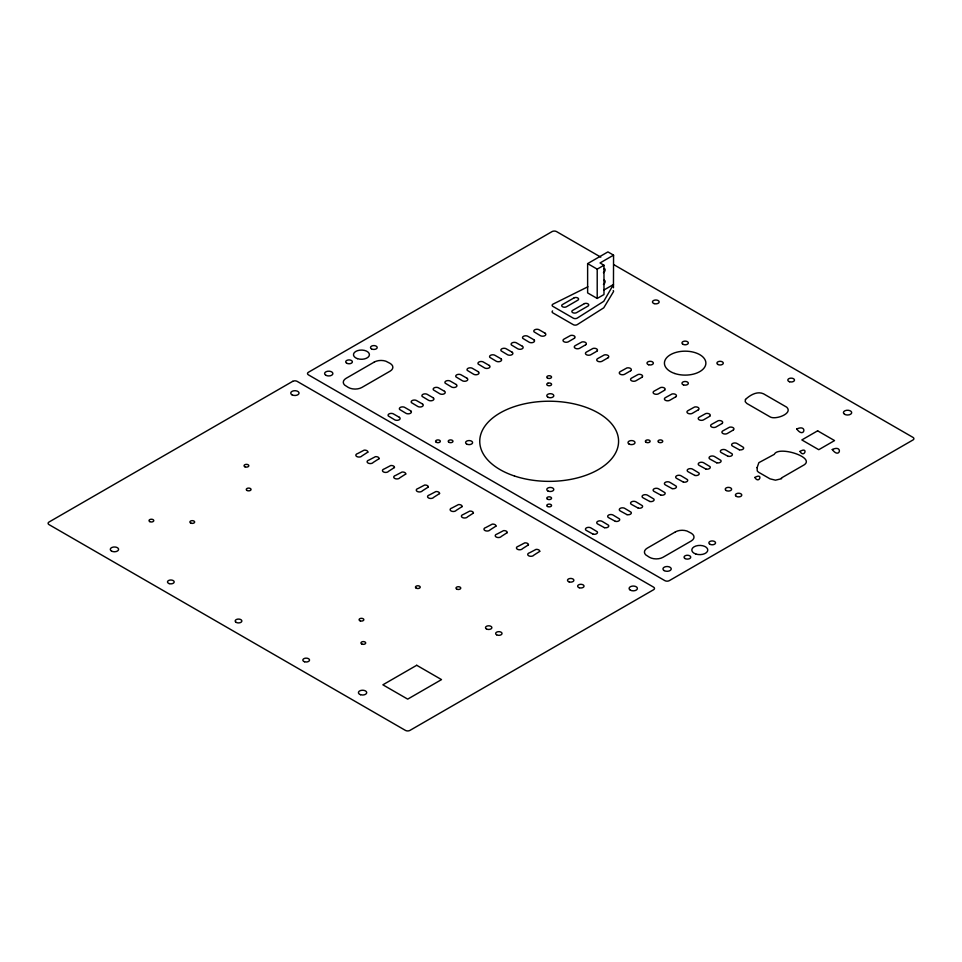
<?xml version="1.0" encoding="UTF-8"?>
<svg xmlns="http://www.w3.org/2000/svg" width="962" height="962" viewBox="0 0 962 962"><rect width="100%" height="100%" fill="white"/><g stroke="black" fill="none" stroke-linecap="round" stroke-linejoin="round"><path stroke-width="1.44" d="M613.564 255.146L600.035 262.963L603.98 265.247L603.98 294.54L597.21 298.448L587.626 292.917L587.626 263.612L607.924 251.9L613.564 255.146L613.455 287.77M587.626 263.612L597.21 269.144L603.98 265.247M603.691 290.151L613.455 284.524L603.763 301.31L577.188 318.145A2.79 1.611 0 0 1 573.051 318.025L552.753 306.301A2.79 1.611 0 0 1 553.403 303.932L587.878 286.784M600.793 257.143L556.565 231.601A3.187 1.84 0 0 0 552.056 231.601L308.441 372.258A3.187 1.84 0 0 0 308.441 374.867L664.838 580.627A3.187 1.84 0 0 0 669.348 580.627L912.962 439.983A3.187 1.84 0 0 0 912.962 437.373L613.792 264.646M597.21 269.144L597.21 298.448M552.573 310.918A2.79 1.611 0 0 0 552.753 312.818L573.051 324.531A2.79 1.611 0 0 0 577.2 324.663L603.763 307.816L613.359 291.871A2.79 1.611 0 0 0 613.239 290.56M603.763 280.387A2.393 1.383 -60 0 1 605.098 281.734A2.393 1.383 -60 0 1 603.414 284.451M603.763 268.663A2.393 1.383 -60 0 1 605.098 270.009A2.393 1.383 -60 0 1 603.414 272.727M757.106 467.652L757.262 470.959L758.453 472.162L770.045 478.848L775.468 480.17L781.553 478.715L781.409 477.982L802.837 465.608C818.181 458.008 778.378 445.19 774.302 454.341L758.862 462.662L757.106 467.652M754.857 477.465C759.102 484.788 763.672 472.258 754.857 477.465M796.728 429.004C804.328 439.333 807.948 423.761 796.728 429.004M799.963 451.418C804.22 458.742 808.789 446.212 799.963 451.418M832.262 449.519C839.862 459.848 843.47 444.264 832.262 449.519M745.466 399.47L745.189 401.647L746.825 403.451L770.033 416.847C775.119 420.19 793.422 413.648 786.736 407.203L763.527 393.807C757.178 390.837 749.987 395.129 745.466 399.47M367.821 452.164L361.989 455.892A3.187 1.84 0 0 1 356.818 456.553A3.187 1.84 0 0 1 357.72 453.535L364.165 450.144A3.187 1.84 0 0 1 367.821 452.164M379.1 458.682L373.268 462.397A3.187 1.84 0 0 1 368.097 463.071A3.187 1.84 0 0 1 368.999 460.052L375.445 456.661A3.187 1.84 0 0 1 379.1 458.682M394.444 467.532L388.612 471.26A3.187 1.84 0 0 1 383.429 471.921A3.187 1.84 0 0 1 384.343 468.903L390.776 465.512A3.187 1.84 0 0 1 394.444 467.532M405.723 474.05L399.891 477.765A3.187 1.84 0 0 1 394.709 478.439A3.187 1.84 0 0 1 395.622 475.42L402.056 472.029A3.187 1.84 0 0 1 405.723 474.05M428.282 487.073L422.438 490.788A3.187 1.84 0 0 1 417.267 491.462A3.187 1.84 0 0 1 418.181 488.443L424.615 485.052A3.187 1.84 0 0 1 428.282 487.073M439.562 493.578L433.718 497.306A3.187 1.84 0 0 1 428.547 497.967A3.187 1.84 0 0 1 429.449 494.949L435.894 491.558A3.187 1.84 0 0 1 439.562 493.578M462.109 506.601L456.277 510.329A3.187 1.84 0 0 1 451.106 510.99A3.187 1.84 0 0 1 452.008 507.972L458.453 504.581A3.187 1.84 0 0 1 462.109 506.601M473.388 513.119L467.556 516.834A3.187 1.84 0 0 1 462.385 517.508A3.187 1.84 0 0 1 463.287 514.49L469.733 511.099A3.187 1.84 0 0 1 473.388 513.119M495.947 526.142L490.115 529.858A3.187 1.84 0 0 1 484.944 530.531A3.187 1.84 0 0 1 485.846 527.513L492.279 524.122A3.187 1.84 0 0 1 495.947 526.142M507.227 532.647L501.394 536.375A3.187 1.84 0 0 1 496.212 537.036A3.187 1.84 0 0 1 497.126 534.018L503.559 530.627A3.187 1.84 0 0 1 507.227 532.647M528.427 544.889L522.594 548.617A3.187 1.84 0 0 1 517.424 549.278A3.187 1.84 0 0 1 518.326 546.26L524.771 542.869A3.187 1.84 0 0 1 528.427 544.889M539.706 551.406L533.874 555.122A3.187 1.84 0 0 1 528.703 555.795A3.187 1.84 0 0 1 529.605 552.777L536.05 549.386A3.187 1.84 0 0 1 539.706 551.406M574.422 338.251L568.205 341.859A3.187 1.84 0 0 1 563.72 341.582A3.187 1.84 0 0 1 564.201 338.997L570.55 335.485A3.187 1.84 0 0 1 574.326 336.015A3.187 1.84 0 0 1 574.422 338.251M585.69 344.769L579.485 348.376A3.187 1.84 0 0 1 574.999 348.1A3.187 1.84 0 0 1 575.48 345.502L581.83 342.003A3.187 1.84 0 0 1 585.605 342.52A3.187 1.84 0 0 1 585.69 344.769M596.861 351.214L590.644 354.822A3.187 1.84 0 0 1 586.159 354.545A3.187 1.84 0 0 1 586.64 351.948L592.989 348.448A3.187 1.84 0 0 1 596.765 348.978A3.187 1.84 0 0 1 596.861 351.214M608.14 357.72L601.923 361.327A3.187 1.84 0 0 1 597.438 361.051A3.187 1.84 0 0 1 597.919 358.465L604.268 354.954A3.187 1.84 0 0 1 608.044 355.483A3.187 1.84 0 0 1 608.14 357.72M630.699 370.743L624.482 374.35A3.187 1.84 0 0 1 619.997 374.074A3.187 1.84 0 0 1 620.478 371.488L626.827 367.977A3.187 1.84 0 0 1 630.603 368.506A3.187 1.84 0 0 1 630.699 370.743M641.979 377.26L635.762 380.868A3.187 1.84 0 0 1 631.276 380.591A3.187 1.84 0 0 1 631.757 377.994L638.107 374.495A3.187 1.84 0 0 1 641.882 375.024A3.187 1.84 0 0 1 641.979 377.26M664.538 390.283L658.321 393.891A3.187 1.84 0 0 1 653.835 393.614A3.187 1.84 0 0 1 654.316 391.017L660.666 387.518A3.187 1.84 0 0 1 664.441 388.047A3.187 1.84 0 0 1 664.538 390.283M675.805 396.789L669.6 400.396A3.187 1.84 0 0 1 665.115 400.12A3.187 1.84 0 0 1 665.596 397.534L671.945 394.023A3.187 1.84 0 0 1 675.721 394.552A3.187 1.84 0 0 1 675.805 396.789M698.364 409.812L692.159 413.419A3.187 1.84 0 0 1 687.674 413.143A3.187 1.84 0 0 1 688.143 410.558L694.504 407.046A3.187 1.84 0 0 1 698.268 407.575A3.187 1.84 0 0 1 698.364 409.812M709.643 416.33L703.426 419.937A3.187 1.84 0 0 1 698.941 419.66A3.187 1.84 0 0 1 699.422 417.063L705.771 413.564A3.187 1.84 0 0 1 709.547 414.093A3.187 1.84 0 0 1 709.643 416.33M722.053 423.496L715.836 427.092A3.187 1.84 0 0 1 711.351 426.815A3.187 1.84 0 0 1 711.832 424.23L718.181 420.719A3.187 1.84 0 0 1 721.957 421.248A3.187 1.84 0 0 1 722.053 423.496M733.333 430.002L727.116 433.609A3.187 1.84 0 0 1 722.63 433.333A3.187 1.84 0 0 1 723.111 430.735L729.461 427.236A3.187 1.84 0 0 1 733.236 427.765A3.187 1.84 0 0 1 733.333 430.002M292.652 381.373L49.038 522.017A3.187 1.84 0 0 0 49.038 524.627L405.435 730.398A3.187 1.84 0 0 0 409.944 730.398L653.559 589.742A3.187 1.84 0 0 0 653.559 587.133L297.162 381.373A3.187 1.84 0 0 0 292.652 381.373M374.278 362.061L346.079 378.343A9.572 5.519 0 0 0 344.564 385.016L348.34 387.458A9.572 5.519 0 0 0 361.868 387.458L390.067 371.176A9.572 5.519 0 0 0 390.067 363.371L385.834 361.183A9.572 5.519 0 0 0 374.278 362.061M574.266 297.751L562.169 304.738A2.79 1.611 0 0 0 562.746 306.866A2.79 1.611 0 0 0 566.474 306.758L577.753 300.24A2.79 1.611 0 0 0 577.958 298.088A2.79 1.611 0 0 0 574.266 297.751M584.415 303.607L572.318 310.594A2.79 1.611 0 0 0 572.895 312.722A2.79 1.611 0 0 0 576.635 312.614L587.914 306.108A2.79 1.611 0 0 0 588.107 303.944A2.79 1.611 0 0 0 584.415 303.607M817.628 430.82L801.839 439.935L818.758 449.699L834.547 440.584L817.628 430.82M416.714 665.283L382.876 684.812L407.696 699.133L441.522 679.605L416.714 665.283M675.408 531.89L647.222 548.172A9.572 5.519 0 0 0 645.694 554.833L649.47 557.287A9.572 5.519 0 0 0 663.01 557.287L691.197 541.005A9.572 5.519 0 0 0 691.197 533.188L686.964 531.012A9.572 5.519 0 0 0 675.408 531.89M547.883 383.213L547.402 383.441A2.393 1.383 0 0 0 547.402 385.317A2.393 1.383 0 0 0 550.625 385.473A2.393 1.383 0 0 0 551.19 383.634L550.781 383.357A2.393 1.383 0 0 0 547.883 383.213M739.309 449.783L732.936 446.296A3.187 1.84 0 0 1 732.503 443.53A3.187 1.84 0 0 1 737.301 443.65L743.373 447.318A3.187 1.84 0 0 1 742.76 449.338A3.187 1.84 0 0 1 739.309 449.783M728.03 456.289L721.656 452.801A3.187 1.84 0 0 1 721.223 450.048A3.187 1.84 0 0 1 726.021 450.156L732.094 453.823A3.187 1.84 0 0 1 731.481 455.844A3.187 1.84 0 0 1 728.03 456.289M716.75 462.806L710.377 459.319A3.187 1.84 0 0 1 709.944 456.553A3.187 1.84 0 0 1 714.742 456.673L720.815 460.341A3.187 1.84 0 0 1 720.201 462.361A3.187 1.84 0 0 1 716.75 462.806M705.916 469.059L699.554 465.572A3.187 1.84 0 0 1 699.121 462.806A3.187 1.84 0 0 1 703.907 462.926L709.98 466.594A3.187 1.84 0 0 1 709.379 468.602A3.187 1.84 0 0 1 705.916 469.059M694.865 475.432L688.491 471.945A3.187 1.84 0 0 1 688.071 469.191A3.187 1.84 0 0 1 692.856 469.3L698.929 472.967A3.187 1.84 0 0 1 698.328 474.987A3.187 1.84 0 0 1 694.865 475.432M683.369 482.082L676.995 478.595A3.187 1.84 0 0 1 676.563 475.829A3.187 1.84 0 0 1 681.361 475.95L687.433 479.617A3.187 1.84 0 0 1 686.82 481.625A3.187 1.84 0 0 1 683.369 482.082M672.089 488.588L665.716 485.101A3.187 1.84 0 0 1 665.283 482.347A3.187 1.84 0 0 1 670.081 482.455L676.154 486.123A3.187 1.84 0 0 1 675.54 488.143A3.187 1.84 0 0 1 672.089 488.588M660.81 495.105L654.437 491.618A3.187 1.84 0 0 1 654.004 488.852A3.187 1.84 0 0 1 658.802 488.973L664.874 492.64A3.187 1.84 0 0 1 664.261 494.648A3.187 1.84 0 0 1 660.81 495.105M649.759 501.479L643.386 497.991A3.187 1.84 0 0 1 642.953 495.238A3.187 1.84 0 0 1 647.751 495.346L653.823 499.013A3.187 1.84 0 0 1 653.21 501.034A3.187 1.84 0 0 1 649.759 501.479M638.251 508.128L631.878 504.641A3.187 1.84 0 0 1 631.445 501.875A3.187 1.84 0 0 1 636.243 501.996L642.315 505.663A3.187 1.84 0 0 1 641.702 507.671A3.187 1.84 0 0 1 638.251 508.128M626.971 514.634L620.598 511.147A3.187 1.84 0 0 1 620.165 508.393A3.187 1.84 0 0 1 624.963 508.501L631.036 512.169A3.187 1.84 0 0 1 630.435 514.189A3.187 1.84 0 0 1 626.971 514.634M615.355 521.344L608.982 517.857A3.187 1.84 0 0 1 608.549 515.103A3.187 1.84 0 0 1 613.347 515.211L619.42 518.879A3.187 1.84 0 0 1 618.807 520.899A3.187 1.84 0 0 1 615.355 521.344M604.413 527.657L598.039 524.17A3.187 1.84 0 0 1 597.618 521.416A3.187 1.84 0 0 1 602.404 521.524L608.477 525.192A3.187 1.84 0 0 1 607.876 527.212A3.187 1.84 0 0 1 604.413 527.657M593.133 534.175L586.76 530.687A3.187 1.84 0 0 1 586.339 527.922A3.187 1.84 0 0 1 591.125 528.042L597.198 531.709A3.187 1.84 0 0 1 596.596 533.718A3.187 1.84 0 0 1 593.133 534.175M545.117 333.213L538.864 329.629A3.187 1.84 0 0 0 534.992 329.677A3.187 1.84 0 0 0 534.078 331.866L540.151 335.522A3.187 1.84 0 0 0 544.636 335.798A3.187 1.84 0 0 0 545.117 333.213M533.838 339.73L527.585 336.135A3.187 1.84 0 0 0 523.713 336.195A3.187 1.84 0 0 0 522.799 338.371L528.872 342.039A3.187 1.84 0 0 0 533.357 342.316A3.187 1.84 0 0 0 533.838 339.73M522.438 346.308L516.197 342.712A3.187 1.84 0 0 0 512.313 342.773A3.187 1.84 0 0 0 511.399 344.949L517.472 348.617A3.187 1.84 0 0 0 521.957 348.893A3.187 1.84 0 0 0 522.438 346.308M512.181 352.224L505.94 348.641A3.187 1.84 0 0 0 502.056 348.689A3.187 1.84 0 0 0 501.142 350.877L507.214 354.545A3.187 1.84 0 0 0 511.7 354.822A3.187 1.84 0 0 0 512.181 352.224M500.901 358.742L494.66 355.146A3.187 1.84 0 0 0 490.776 355.206A3.187 1.84 0 0 0 489.862 357.383L495.935 361.051A3.187 1.84 0 0 0 500.42 361.327A3.187 1.84 0 0 0 500.901 358.742M489.285 365.452L483.044 361.856A3.187 1.84 0 0 0 479.16 361.916A3.187 1.84 0 0 0 478.246 364.093L484.319 367.761A3.187 1.84 0 0 0 488.804 368.037A3.187 1.84 0 0 0 489.285 365.452M478.342 371.765L472.101 368.169A3.187 1.84 0 0 0 468.217 368.23A3.187 1.84 0 0 0 467.304 370.406L473.376 374.074A3.187 1.84 0 0 0 477.861 374.35A3.187 1.84 0 0 0 478.342 371.765M467.063 378.27L460.822 374.687A3.187 1.84 0 0 0 456.938 374.735A3.187 1.84 0 0 0 456.024 376.924L462.097 380.591A3.187 1.84 0 0 0 466.582 380.868A3.187 1.84 0 0 0 467.063 378.27M456.241 384.523L450 380.94A3.187 1.84 0 0 0 446.115 380.988A3.187 1.84 0 0 0 445.202 383.177L451.274 386.832A3.187 1.84 0 0 0 455.76 387.109A3.187 1.84 0 0 0 456.241 384.523M444.504 391.293L438.263 387.71A3.187 1.84 0 0 0 434.379 387.758A3.187 1.84 0 0 0 433.465 389.947L439.538 393.614A3.187 1.84 0 0 0 444.023 393.891A3.187 1.84 0 0 0 444.504 391.293M433.225 397.811L426.984 394.216A3.187 1.84 0 0 0 423.1 394.276A3.187 1.84 0 0 0 422.186 396.452L428.258 400.12A3.187 1.84 0 0 0 432.744 400.396A3.187 1.84 0 0 0 433.225 397.811M422.51 403.992L416.269 400.408A3.187 1.84 0 0 0 412.385 400.457A3.187 1.84 0 0 0 411.471 402.645L417.544 406.313A3.187 1.84 0 0 0 422.029 406.589A3.187 1.84 0 0 0 422.51 403.992M410.678 410.834L404.425 407.239A3.187 1.84 0 0 0 400.553 407.299A3.187 1.84 0 0 0 399.639 409.475L405.711 413.143A3.187 1.84 0 0 0 410.197 413.419A3.187 1.84 0 0 0 410.678 410.834M399.398 417.34L393.157 413.756A3.187 1.84 0 0 0 389.273 413.804A3.187 1.84 0 0 0 388.359 415.993L394.432 419.66A3.187 1.84 0 0 0 398.917 419.937A3.187 1.84 0 0 0 399.398 417.34M246.969 490.44A2.393 1.383 0 0 0 250.974 489.826A2.393 1.383 0 0 0 248.04 488.131A2.393 1.383 0 0 0 246.969 490.44M416.149 588.119A2.393 1.383 0 0 0 420.153 587.493A2.393 1.383 0 0 0 417.219 585.81A2.393 1.383 0 0 0 416.149 588.119M360.257 620.887A2.393 1.383 0 0 0 363.84 619.696A2.393 1.383 0 0 0 360.257 618.506A2.393 1.383 0 0 0 360.257 620.887M191.077 523.22A2.393 1.383 0 0 0 194.661 522.017A2.393 1.383 0 0 0 191.077 520.827A2.393 1.383 0 0 0 191.077 523.22M111.52 551.07A4.149 2.393 0 0 0 118.458 549.987A4.149 2.393 0 0 0 113.372 547.053A4.149 2.393 0 0 0 111.52 551.07M169.168 583.609A3.355 1.936 0 0 0 174.194 581.926A3.355 1.936 0 0 0 169.168 580.254A3.355 1.936 0 0 0 169.168 583.609M236.147 622.366A3.355 1.936 0 0 0 241.751 621.5A3.355 1.936 0 0 0 237.65 619.131A3.355 1.936 0 0 0 236.147 622.366M304.509 661.748A3.355 1.936 0 0 0 309.536 660.064A3.355 1.936 0 0 0 304.509 658.393A3.355 1.936 0 0 0 304.509 661.748M360.497 694.696A4.149 2.393 0 0 0 366.726 692.628A4.149 2.393 0 0 0 360.497 690.548A4.149 2.393 0 0 0 360.497 694.696M291.967 394.793A4.149 2.393 0 0 0 298.905 393.711A4.149 2.393 0 0 0 293.831 390.776A4.149 2.393 0 0 0 291.967 394.793M630.326 590.139A4.149 2.393 0 0 0 637.265 589.057A4.149 2.393 0 0 0 632.19 586.123A4.149 2.393 0 0 0 630.326 590.139M362.061 644.143A2.393 1.383 0 0 0 365.704 643.013A2.393 1.383 0 0 0 362.181 641.75A2.393 1.383 0 0 0 362.061 644.143M496.584 634.788A3.187 1.84 0 0 0 501.923 633.958A3.187 1.84 0 0 0 498.015 631.709A3.187 1.84 0 0 0 496.584 634.788M569.095 581.878A3.187 1.84 0 0 0 573.881 580.29A3.187 1.84 0 0 0 569.095 578.691A3.187 1.84 0 0 0 569.095 581.878M486.435 628.932A3.187 1.84 0 0 0 491.774 628.102A3.187 1.84 0 0 0 487.866 625.853A3.187 1.84 0 0 0 486.435 628.932M579.244 587.746A3.187 1.84 0 0 0 584.03 586.147A3.187 1.84 0 0 0 579.244 584.547A3.187 1.84 0 0 0 579.244 587.746M456.673 589.069A2.393 1.383 0 0 0 460.678 588.455A2.393 1.383 0 0 0 457.744 586.76A2.393 1.383 0 0 0 456.673 589.069M149.699 521.584A2.393 1.383 0 0 0 153.704 520.971A2.393 1.383 0 0 0 150.781 519.276A2.393 1.383 0 0 0 149.699 521.584M244.961 466.823A2.393 1.383 0 0 0 248.809 465.933A2.393 1.383 0 0 0 245.55 464.454A2.393 1.383 0 0 0 244.961 466.823M547.474 378.066A2.393 1.383 0 0 0 551.479 377.441A2.393 1.383 0 0 0 548.556 375.757A2.393 1.383 0 0 0 547.474 378.066M682.888 344.252A3.187 1.84 0 0 0 688.227 343.434A3.187 1.84 0 0 0 684.319 341.173A3.187 1.84 0 0 0 682.888 344.252M717.844 364.442A3.187 1.84 0 0 0 723.183 363.612A3.187 1.84 0 0 0 719.275 361.363A3.187 1.84 0 0 0 717.844 364.442M683.549 384.92A3.187 1.84 0 0 0 688.335 383.321A3.187 1.84 0 0 0 683.549 381.734A3.187 1.84 0 0 0 683.549 384.92M648.58 364.73A3.187 1.84 0 0 0 653.366 363.143A3.187 1.84 0 0 0 648.58 361.544A3.187 1.84 0 0 0 648.58 364.73M674.771 373.509A20.731 11.977 0 0 0 705.88 363.143A20.731 11.977 0 0 0 674.771 352.777A20.731 11.977 0 0 0 674.771 373.509M346.669 363.203A3.355 1.936 0 0 0 352.272 362.337A3.355 1.936 0 0 0 348.172 359.968A3.355 1.936 0 0 0 346.669 363.203M371.488 348.881A3.355 1.936 0 0 0 377.092 348.016A3.355 1.936 0 0 0 372.991 345.647A3.355 1.936 0 0 0 371.488 348.881M709.836 544.227A3.355 1.936 0 0 0 715.439 543.362A3.355 1.936 0 0 0 711.339 540.993A3.355 1.936 0 0 0 709.836 544.227M685.028 558.549A3.355 1.936 0 0 0 690.632 557.683A3.355 1.936 0 0 0 686.531 555.314A3.355 1.936 0 0 0 685.028 558.549M654.136 303.607A3.355 1.936 0 0 0 659.162 301.936A3.355 1.936 0 0 0 654.136 300.252A3.355 1.936 0 0 0 654.136 303.607M789.489 381.746A3.355 1.936 0 0 0 794.504 380.074A3.355 1.936 0 0 0 789.489 378.391A3.355 1.936 0 0 0 789.489 381.746M844.624 414.321A4.149 2.393 0 0 0 851.55 413.251A4.149 2.393 0 0 0 846.476 410.317A4.149 2.393 0 0 0 844.624 414.321M325.805 375.252A4.149 2.393 0 0 0 332.744 374.182A4.149 2.393 0 0 0 327.669 371.248A4.149 2.393 0 0 0 325.805 375.252M664.165 570.598A4.149 2.393 0 0 0 671.103 569.528A4.149 2.393 0 0 0 666.017 566.594A4.149 2.393 0 0 0 664.165 570.598M357.455 358.658A7.973 4.606 0 0 0 369.42 354.677A7.973 4.606 0 0 0 357.455 350.685A7.973 4.606 0 0 0 357.455 358.658M448.905 442.267A2.393 1.383 0 0 0 452.91 441.642A2.393 1.383 0 0 0 449.975 439.959A2.393 1.383 0 0 0 448.905 442.267M436.267 442.267A2.393 1.383 0 0 0 440.271 441.642A2.393 1.383 0 0 0 437.349 439.959A2.393 1.383 0 0 0 436.267 442.267M547.474 499.182A2.393 1.383 0 0 0 551.479 498.556A2.393 1.383 0 0 0 548.556 496.861A2.393 1.383 0 0 0 547.474 499.182M726.178 490.512A3.187 1.84 0 0 0 731.517 489.682A3.187 1.84 0 0 0 727.609 487.433A3.187 1.84 0 0 0 726.178 490.512M547.474 506.469A2.393 1.383 0 0 0 551.479 505.856A2.393 1.383 0 0 0 548.556 504.16A2.393 1.383 0 0 0 547.474 506.469M736.339 496.38A3.187 1.84 0 0 0 741.666 495.55A3.187 1.84 0 0 0 737.758 493.29A3.187 1.84 0 0 0 736.339 496.38M658.681 442.267A2.393 1.383 0 0 0 662.686 441.642A2.393 1.383 0 0 0 659.752 439.959A2.393 1.383 0 0 0 658.681 442.267M646.055 442.267A2.393 1.383 0 0 0 650.059 441.642A2.393 1.383 0 0 0 647.125 439.959A2.393 1.383 0 0 0 646.055 442.267M695.815 554.016A7.973 4.606 0 0 0 707.779 550.023A7.973 4.606 0 0 0 695.815 546.031A7.973 4.606 0 0 0 695.815 554.016M514.466 475.998A69.408 40.067 0 0 0 618.578 441.293A69.408 40.067 0 0 0 514.466 406.589A69.408 40.067 0 0 0 514.466 475.998M547.811 397.138A3.511 2.032 0 0 0 553.691 396.236A3.511 2.032 0 0 0 549.386 393.747A3.511 2.032 0 0 0 547.811 397.138M629.016 444.023A3.511 2.032 0 0 0 634.896 443.121A3.511 2.032 0 0 0 630.591 440.632A3.511 2.032 0 0 0 629.016 444.023M547.811 490.909A3.511 2.032 0 0 0 553.691 489.995A3.511 2.032 0 0 0 549.386 487.518A3.511 2.032 0 0 0 547.811 490.909M466.606 444.023A3.511 2.032 0 0 0 472.486 443.121A3.511 2.032 0 0 0 468.181 440.632A3.511 2.032 0 0 0 466.606 444.023"/></g></svg>
